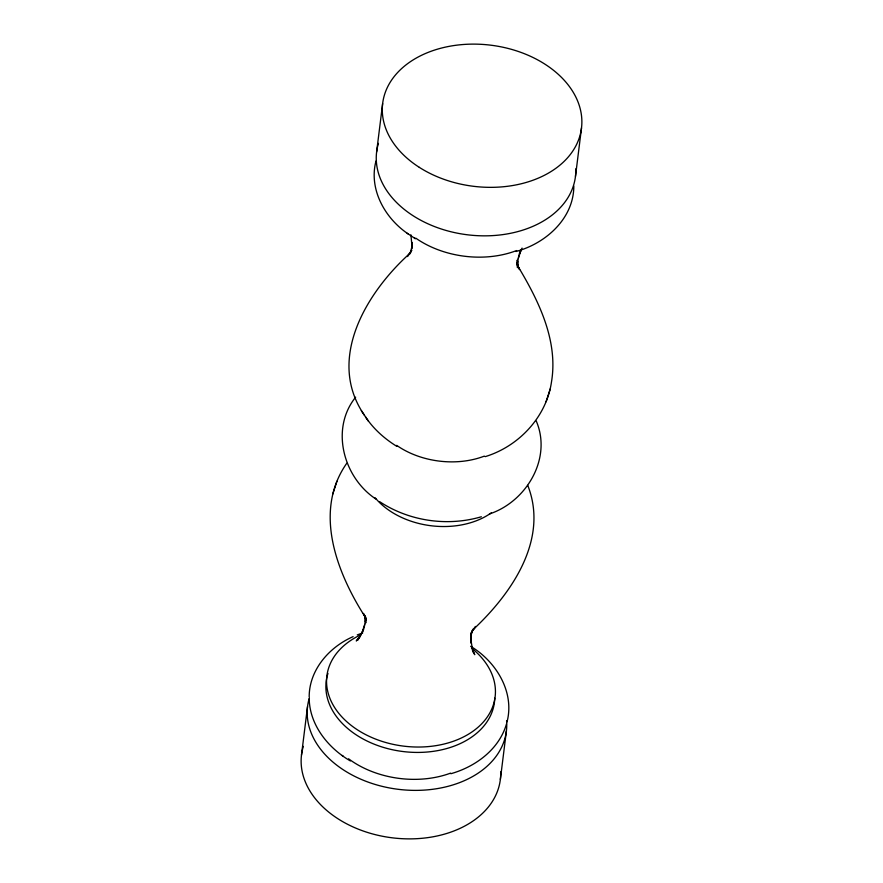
<?xml version="1.0" encoding="UTF-8"?>
<svg xmlns="http://www.w3.org/2000/svg" width="883" height="883" viewBox="0 0 883 883"><rect width="100%" height="100%" fill="white"/><g stroke="black" fill="none" stroke-linecap="round" stroke-linejoin="round"><path stroke-width="1.32" d="M365.209 621.787L365.463 616.676L365.761 622.934L365.098 616.753L366.015 620.628L364.326 614.8L365.816 618.784L363.399 613.398L365.54 617.526C337.019 573.21 312.836 511.467 346.776 463.255M517.791 261.213L517.471 267.604L517.239 260.066L517.902 266.247L516.985 262.372L518.674 268.2L517.184 264.216L519.601 269.602L517.46 265.474C538.354 300.143 558.431 340.286 551.489 381.942C546.378 417.096 518.763 446.379 485.209 456.643M309.182 696.908C309.116 669.943 329.282 646.974 353.112 636.654M573.818 186.092C573.795 218.631 545.573 243.587 515.915 251.512M301.489 755.086L307.527 706.588M376.599 152.053L382.648 103.554M500.352 779.446L506.401 730.947M575.473 176.412L581.511 127.914M364.072 628.144L365.86 618.122M517.14 264.878L518.928 254.856M375.981 161.048C368.531 189.315 385.065 218.465 408.266 233.995M507.019 721.952C514.899 691.93 495.948 661.378 470.639 646.301M364.723 624.447L361.909 632.956L363.641 629.336L360.937 634.91L357.648 640.131L360.076 636.378L356.268 640.948L359.403 637.228M518.277 258.553L521.091 250.044L519.359 253.664L522.063 248.09M332.759 494.083L334.756 487.979M334.966 487.284L336.931 481.257M546.069 401.743L548.034 395.716M548.244 395.021L550.241 388.917M506.522 723.861C499.16 749.369 475.573 766.72 450.871 773.718M355.65 397.173C329.955 428.983 343.52 477.891 376.202 499.237M489.469 513.961C526.4 501.687 552.272 458.487 536.257 421.014M357.262 634.899L362.747 632.89M481.345 516.765C447.372 526.776 409.083 521.18 379.535 501.599M396.875 446.39C384.591 438.785 373.465 428.95 365.485 416.842M407.118 233.233L415.429 238.741L414.436 238.079M309.193 698.883C309.778 725.318 328.321 748.122 350.385 760.947M342.074 755.44L343.222 756.201M410.926 234.845L411.964 246.214L412.107 242.461L411.655 248.896L412.306 245.231L410.065 253.73L411.776 250.165L407.295 256.567L410.253 253.035C366.798 291.986 325.672 359.215 364.469 415.297M361.324 410.639L368.443 421.224M472.482 650.352L474.745 654.7L471.875 647.791M527.725 485.341C549.248 539.789 511.091 594.292 472.747 629.965L475.705 626.433L471.224 632.835L472.935 629.27L470.771 635.131L471.941 631.522L470.694 637.769L471.345 634.104L470.893 640.539L471.036 636.786L471.224 643.232L470.849 639.391L472.835 651.864M516.665 250.54A84.768 60.143 7.1 0 1 415.827 238.189M575.804 168.796A100.176 71.082 7.1 0 1 466.643 234.69A100.176 71.082 7.1 0 1 378.443 143.355M484.37 456.114A73.719 52.307 7.1 0 1 396.666 445.374M491.423 512.769A73.719 52.307 7.1 0 1 375.143 497.78M471.522 648.056A84.768 60.143 7.1 0 1 466.919 735.109A84.768 60.143 7.1 0 1 345.132 720.186A84.768 60.143 7.1 0 1 361.335 634.557M500.694 771.83A100.176 71.082 7.1 0 1 391.533 837.724A100.176 71.082 7.1 0 1 303.322 746.378M506.599 720.782A100.176 71.082 7.1 0 1 399.348 789.446A100.176 71.082 7.1 0 1 309.37 697.89M494.745 698.122A84.768 60.143 7.1 0 1 400.154 751.146A84.768 60.143 7.1 0 1 327.968 673.431M450.595 773.133A84.768 60.143 7.1 0 1 348.575 758.795M419.304 167.351A100.176 71.082 7.1 0 0 580.65 132.925A100.176 71.082 7.1 0 0 446.279 46.931A100.176 71.082 7.1 0 0 419.304 167.351"/></g></svg>
